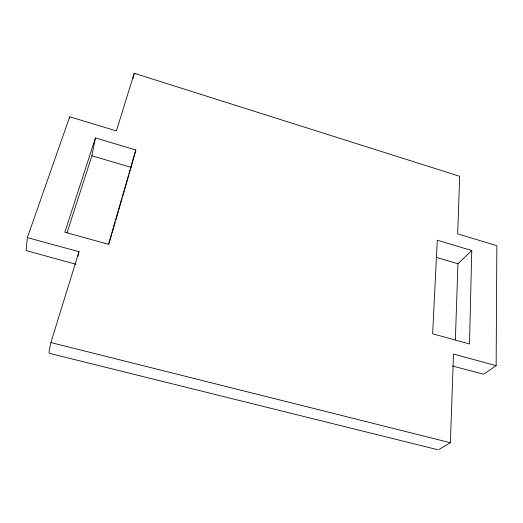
<?xml version="1.0" encoding="UTF-8"?>
<svg xmlns="http://www.w3.org/2000/svg" width="523" height="523" viewBox="0 0 523 523"><rect width="100%" height="100%" fill="white"/><g stroke="black" fill="none" stroke-linecap="round" stroke-linejoin="round"><path stroke-width="0.78" d="M452.545 366.028L483.206 374.115L484.422 373.736L496.137 365.662L496.85 245.679L457.671 233.84L459.678 176.271L134.241 73.272L116.394 130.907L69.722 116.799L27.353 237.612L26.15 249.831L26.425 250.687L75.953 264.246M471.759 250.524L469.504 343.964L432.639 333.792L437.28 240.207L471.759 250.524L457.945 263.749L455.363 339.878M438.98 449.492L450.395 442.726L453.487 354.038L496.137 365.662M69.494 118.348L69.722 116.799M48.972 352.633L50.868 342.565L78.999 251.694L27.353 237.612M67.062 232.735L91.898 155.782L95.434 137.928L135.823 150.009L129.273 173.61M78.005 256.388L78.999 251.694M132.927 78.764L134.241 73.272M135.823 150.009L108.509 244.293L64.832 232.232L95.434 137.928M108.862 244.13L111.582 234.729M112.033 233.16L115.21 222.19M115.661 220.621L118.388 211.22M118.839 209.651L122.016 198.681M122.467 197.119L128.821 175.179M49.201 353.273L437.777 449.728M50.868 342.565L450.395 442.726M91.898 155.782L131.09 167.34M436.058 257.296L457.945 263.749"/></g></svg>
